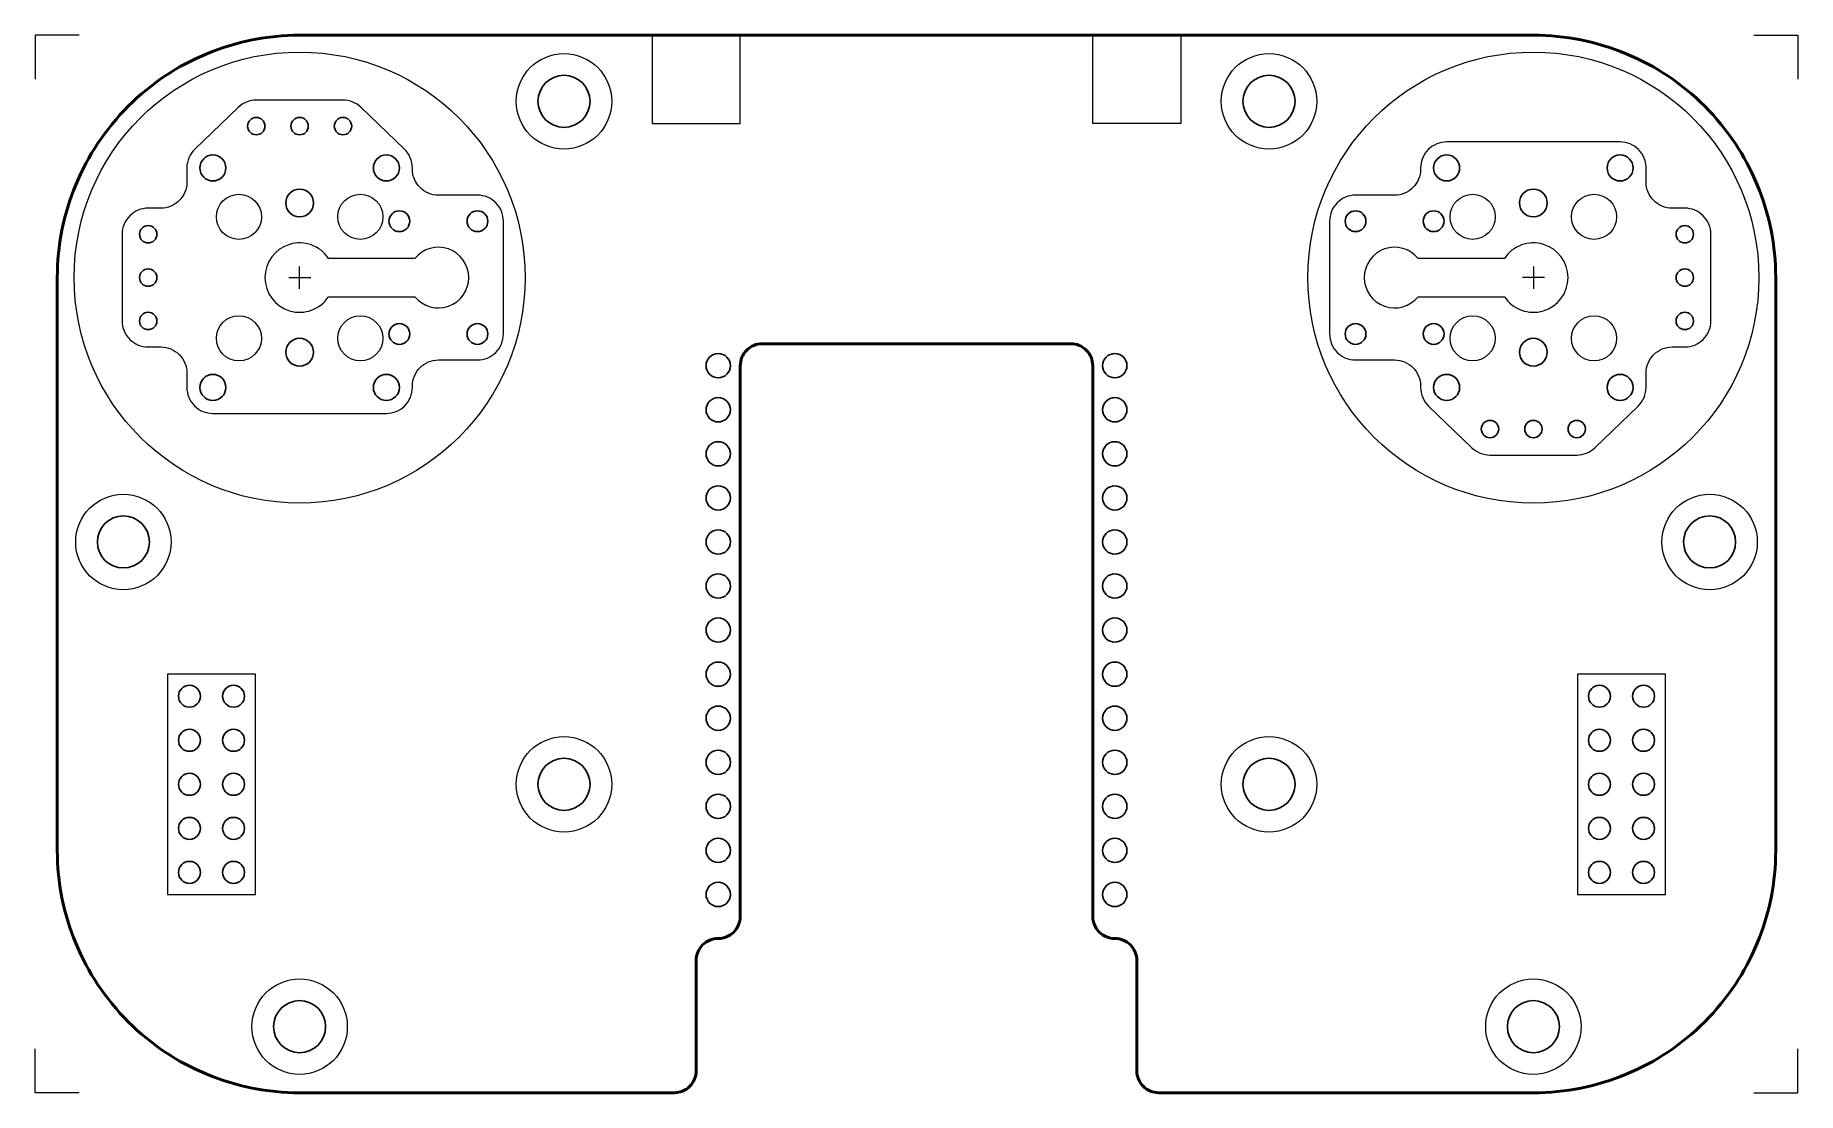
# Model space of a CAD drawing. Header units: millimetres. Extents: x 0 to 102, y 0 to 61.
import ezdxf

# ---------------------------------------------------------------- set-up
doc = ezdxf.new("R2010")
doc.units = ezdxf.units.MM
doc.header["$LTSCALE"] = 2
doc.layers.add('Line Med-Thin', color=6, linetype='Continuous', lineweight=13)
doc.layers.add('Line Thick', color=2, linetype='Continuous', lineweight=50)

msp = doc.modelspace()

# ---------------------------------------------------------------- linework, layer by layer
for centre, radius in [((30.48, 57.15), 1.5), ((71.12, 57.15), 1.5), ((12.74, 55.72), 0.5), ((15.24, 55.72), 0.5), ((17.74, 55.72), 0.5), ((10.24, 53.31), 0.75), ((20.24, 53.31), 0.75), ((81.36, 53.31), 0.75), ((91.36, 53.31), 0.75), ((15.24, 51.29), 0.8), ((86.36, 51.29), 0.8), ((20.99, 50.24), 0.6), ((25.49, 50.24), 0.6), ((76.11, 50.24), 0.6), ((80.61, 50.24), 0.6), ((6.51, 49.49), 0.5), ((95.09, 49.49), 0.5), ((6.51, 46.99), 0.5), ((95.09, 46.99), 0.5), ((6.51, 44.49), 0.5), ((95.09, 44.49), 0.5), ((20.99, 43.74), 0.6), ((25.49, 43.74), 0.6), ((76.11, 43.74), 0.6), ((80.61, 43.74), 0.6), ((15.24, 42.69), 0.8), ((86.36, 42.69), 0.8), ((39.37, 41.91), 0.7), ((62.23, 41.91), 0.7), ((10.24, 40.66), 0.75), ((20.24, 40.66), 0.75), ((81.36, 40.66), 0.75), ((91.36, 40.66), 0.75), ((39.37, 39.37), 0.7), ((62.23, 39.37), 0.7), ((83.86, 38.26), 0.5), ((86.36, 38.26), 0.5), ((88.86, 38.26), 0.5), ((39.37, 36.83), 0.7), ((62.23, 36.83), 0.7), ((39.37, 34.29), 0.7), ((62.23, 34.29), 0.7), ((5.08, 31.75), 1.5), ((96.52, 31.75), 1.5), ((39.37, 31.75), 0.7), ((62.23, 31.75), 0.7), ((39.37, 29.21), 0.7), ((62.23, 29.21), 0.7), ((39.37, 26.67), 0.7), ((62.23, 26.67), 0.7), ((39.37, 24.13), 0.7), ((62.23, 24.13), 0.7), ((8.89, 22.86), 0.635), ((11.43, 22.86), 0.635), ((90.17, 22.86), 0.635), ((92.71, 22.86), 0.635), ((39.37, 21.59), 0.7), ((62.23, 21.59), 0.7), ((8.89, 20.32), 0.635), ((11.43, 20.32), 0.635), ((90.17, 20.32), 0.635), ((92.71, 20.32), 0.635), ((39.37, 19.05), 0.7), ((62.23, 19.05), 0.7), ((8.89, 17.78), 0.635), ((11.43, 17.78), 0.635), ((30.48, 17.78), 1.5), ((71.12, 17.78), 1.5), ((90.17, 17.78), 0.635), ((92.71, 17.78), 0.635), ((39.37, 16.51), 0.7), ((62.23, 16.51), 0.7), ((8.89, 15.24), 0.635), ((11.43, 15.24), 0.635), ((90.17, 15.24), 0.635), ((92.71, 15.24), 0.635), ((39.37, 13.97), 0.7), ((62.23, 13.97), 0.7), ((8.89, 12.7), 0.635), ((11.43, 12.7), 0.635), ((90.17, 12.7), 0.635), ((92.71, 12.7), 0.635), ((39.37, 11.43), 0.7), ((62.23, 11.43), 0.7), ((15.24, 3.81), 1.5), ((86.36, 3.81), 1.5)]:
    msp.add_circle(centre, radius)
at = {"layer": 'Line Med-Thin'}
for p, q in [((2.54, 60.96), (0, 60.96)), ((0, 60.96), (0, 58.42)), ((99.06, 60.96), (101.6, 60.96)), ((101.6, 60.96), (101.6, 58.42)), ((14.61, 46.99), (15.88, 46.99)), ((15.24, 46.35), (15.24, 47.62)), ((87, 46.99), (85.73, 46.99)), ((86.36, 47.62), (86.36, 46.35)), ((0, 0), (0, 2.54)), ((101.6, 0), (101.6, 2.54)), ((2.54, 0), (0, 0)), ((99.06, 0), (101.6, 0))]:
    msp.add_line(p, q, dxfattribs=at)
for points in [[(35.56, 55.88), (40.64, 55.88), (40.64, 60.96), (35.56, 60.96)], [(66.04, 55.88), (60.96, 55.88), (60.96, 60.96), (66.04, 60.96)], [(7.62, 11.43), (12.7, 11.43), (12.7, 24.13), (7.62, 24.13)], [(88.9, 11.43), (93.98, 11.43), (93.98, 24.13), (88.9, 24.13)]]:
    msp.add_lwpolyline(points, close=True, dxfattribs=at)
for points in [[(26.99, 50.24, 0.414214), (25.49, 51.74), (23.24, 51.74, -0.414214), (21.74, 53.24), (21.74, 53.31, 0.20395), (21.28, 54.4), (18.78, 56.8, 0.193884), (17.74, 57.22), (12.74, 57.22, 0.193884), (11.7, 56.8), (9.2, 54.4, 0.20395), (8.74, 53.31), (8.74, 52.49, -0.414214), (7.24, 50.99), (6.51, 50.99, 0.414214), (5.01, 49.49), (5.01, 44.49, 0.414214), (6.51, 42.99), (7.24, 42.99, -0.414214), (8.74, 41.49), (8.74, 40.66, 0.414214), (10.24, 39.16), (20.24, 39.16, 0.414214), (21.74, 40.66), (21.74, 40.74, -0.414214), (23.24, 42.24), (25.49, 42.24, 0.414214), (26.99, 43.74)], [(74.61, 43.74, 0.414214), (76.11, 42.24), (78.36, 42.24, -0.414214), (79.86, 40.74), (79.86, 40.66, 0.20395), (80.32, 39.58), (82.82, 37.18, 0.193884), (83.86, 36.76), (88.86, 36.76, 0.193884), (89.9, 37.18), (92.4, 39.58, 0.20395), (92.86, 40.66), (92.86, 41.49, -0.414214), (94.36, 42.99), (95.09, 42.99, 0.414214), (96.59, 44.49), (96.59, 49.49, 0.414214), (95.09, 50.99), (94.36, 50.99, -0.414214), (92.86, 52.49), (92.86, 53.31, 0.414214), (91.36, 54.81), (81.36, 54.81, 0.414214), (79.86, 53.31), (79.86, 53.24, -0.414214), (78.36, 51.74), (76.11, 51.74, 0.414214), (74.61, 50.24)], [(16.91, 45.89), (21.88, 45.89, 2.828242), (21.88, 48.09), (16.91, 48.09, 3.336663)], [(84.69, 48.09), (79.72, 48.09, 2.828242), (79.72, 45.89), (84.69, 45.89, 3.336663)]]:
    msp.add_lwpolyline(points, format="xyb", close=True, dxfattribs=at)
for centre, radius in [((15.24, 46.99), 13), ((86.36, 46.99), 13), ((30.48, 57.15), 2.75), ((71.12, 57.15), 2.75), ((11.74, 50.49), 1.3), ((18.74, 50.49), 1.3), ((82.86, 50.49), 1.3), ((89.86, 50.49), 1.3), ((11.74, 43.49), 1.3), ((18.74, 43.49), 1.3), ((82.86, 43.49), 1.3), ((89.86, 43.49), 1.3), ((5.08, 31.75), 2.75), ((96.52, 31.75), 2.75), ((30.48, 17.78), 2.75), ((71.12, 17.78), 2.75), ((15.24, 3.81), 2.75), ((86.36, 3.81), 2.75)]:
    msp.add_circle(centre, radius, dxfattribs=at)
at = {"layer": 'Line Thick'}
msp.add_lwpolyline([(86.36, 60.96), (15.24, 60.96, 0.414214), (1.27, 46.99), (1.27, 13.97, 0.414214), (15.24, 0), (36.83, 0, 0.414214), (38.1, 1.27), (38.1, 7.62, -0.414214), (39.37, 8.89, 0.414214), (40.64, 10.16), (40.64, 41.91, -0.414214), (41.91, 43.18), (59.69, 43.18, -0.414214), (60.96, 41.91), (60.96, 10.16, 0.414214), (62.23, 8.89, -0.414214), (63.5, 7.62), (63.5, 1.27, 0.414214), (64.77, 0), (86.36, 0, 0.414214), (100.33, 13.97), (100.33, 46.99, 0.414214)], format="xyb", close=True, dxfattribs=at)

doc.saveas('drawing.dxf')
